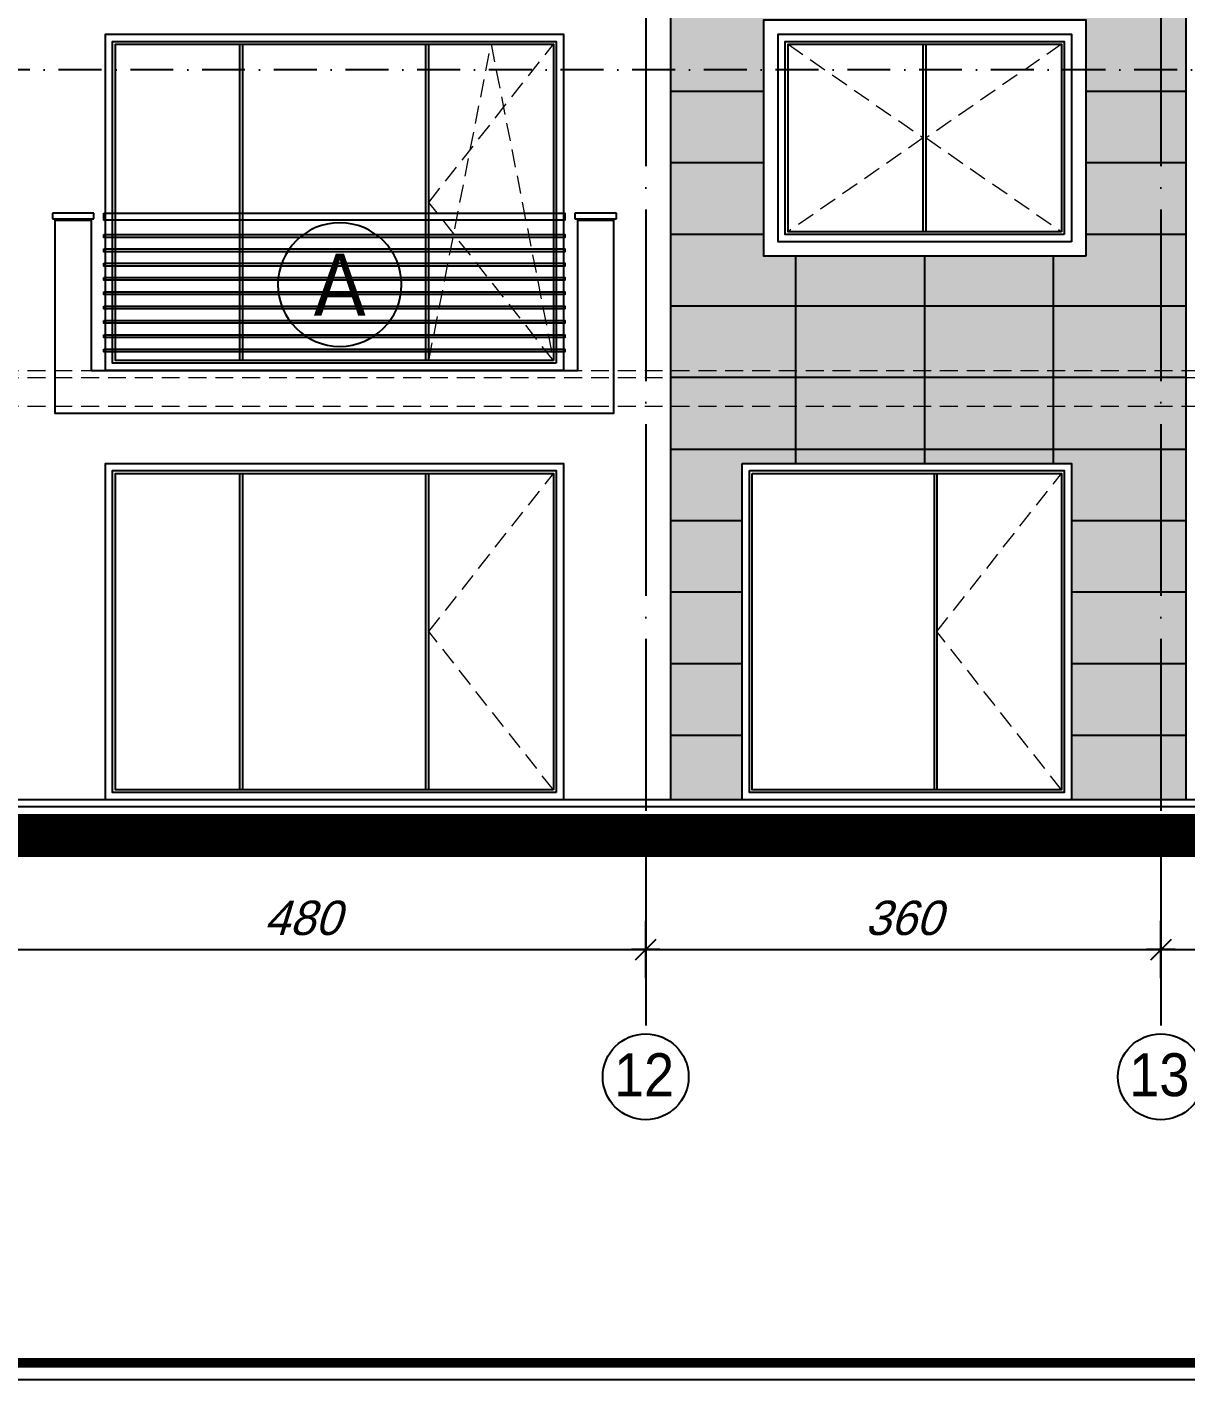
# Model space of a CAD drawing. Extents: x 9615146 to 9672346, y 4699603 to 4705703.
# Drawn here: x 9628311 to 9629121, y 4699603 to 4700549 of the extents above; entities that cross this region are included whole.
import ezdxf
from ezdxf.enums import TextEntityAlignment as Align

# ---------------------------------------------------------------- set-up
doc = ezdxf.new("R2010")
doc.units = 0
doc.header["$LTSCALE"] = 0.5
doc.header["$MEASUREMENT"] = 0
doc.header["$PDSIZE"] = -1
for name, pattern in [('ACAD_ISO04W100', [30, 24, -3, 0, -3]), ('DASHED', [0.75, 0.5, -0.25]), ('OSI1000', [5, 3, -1, 0, -1])]:
    doc.linetypes.add(name, pattern=pattern)
doc.layers.get('0').update_dxf_attribs({"color": 251, "linetype": 'CONTINUOUS'})
doc.layers.get('Defpoints').update_dxf_attribs({"color": 251, "linetype": 'CONTINUOUS'})
for name, color, linetype in [('_axis', 1, 'ACAD_ISO04W100'), ('_axis_num', 1, 'CONTINUOUS'), ('_dimension', 4, 'CONTINUOUS'), ('_dimension_evel', 4, 'CONTINUOUS'), ('_hatch', 9, 'CONTINUOUS'), ('_hatch_construction', 252, 'CONTINUOUS'), ('_table', 3, 'CONTINUOUS'), ('_text_spesif_window', 41, 'CONTINUOUS'), ('_view', 3, 'CONTINUOUS'), ('fasadi', 147, 'CONTINUOUS')]:
    doc.layers.add(name, color=color, linetype=linetype)
doc.layers.add('_punk', color=8, linetype='DASHED', lineweight=9)
doc.styles.add('HEB1', font='', dxfattribs={"width": 0.8, "oblique": 17})
doc.styles.add('POMESHTENIA', font='arial.ttf', dxfattribs={"width": 0.9})
doc.styles.add('WIN', font='swindos.shx', dxfattribs={"oblique": 17})
doc.styles.get('HEB1').set_extended_font_data('HebarU Cyr')
doc.dimstyles.new('dim_50', dxfattribs={"dimtxt": 24, "dimasz": 1, "dimexe": 30, "dimexo": 0, "dimgap": 10, "dimtad": 1, "dimdec": 1, "dimrnd": 0.5, "dimdsep": 46, "dimtxsty": 'WIN', "dimblk1": '1', "dimblk2": '1', "dimsah": 1, "dimcen": 15, "dimdle": 10, "dimse1": 1, "dimse2": 1, "dimadec": 0, "dimazin": 0, "dimtfac": 1, "dimtdec": 1, "dimtix": 1, "dimtmove": 2, "dimatfit": 3, "dimldrblk": '1', "dimfxl": 1, "dimtolj": 1, "dimarcsym": 0})

# ---------------------------------------------------------------- blocks, each defined once
blk = doc.blocks.new('win-flat-3-flat-1-flat-1-flat-10')
at = {"layer": '_punk', "ltscale": 50}
blk.add_lwpolyline([(-313, 7), (-226, 117.5), (-313, 228)], dxfattribs=at)
at = {"layer": 'fasadi'}
for p, q in [((-226, 7), (-226, 228)), ((-224, 7), (-224, 228)), ((-96, 7), (-96, 228)), ((-94, 7), (-94, 228))]:
    blk.add_line(p, q, dxfattribs=at)
for points in [[(-320, 0), (0, 0), (0, 235), (-320, 235)], [(-315, 5), (-5, 5), (-5, 230), (-315, 230)], [(-313, 7), (-7, 7), (-7, 228), (-313, 228)]]:
    blk.add_lwpolyline(points, close=True, dxfattribs=at)
blk = doc.blocks.new('gre4y3')
at = {"layer": '_punk', "ltscale": 50}
blk.add_lwpolyline([(7, -228), (94, -117.5), (7, -7)], dxfattribs=at)
at = {"layer": 'fasadi'}
for p, q in [((94, -7), (94, -228)), ((96, -7), (96, -228))]:
    blk.add_line(p, q, dxfattribs=at)
for points in [[(230, 0), (0, 0), (0, -235), (230, -235)], [(225, -5), (5, -5), (5, -230), (225, -230)], [(223, -7), (7, -7), (7, -228), (223, -228)]]:
    blk.add_lwpolyline(points, close=True, dxfattribs=at)
blk = doc.blocks.new('sedgr-flat-1')
at = {"layer": 'fasadi'}
for p, q in [((27, 140), (-2, 140)), ((-2, 140), (-2, 136)), ((-2, 136), (27, 136)), ((27, 136), (27, 140)), ((392, 140), (363, 140)), ((363, 140), (363, 136)), ((363, 136), (392, 136)), ((392, 136), (392, 140))]:
    blk.add_line(p, q, dxfattribs=at)
for points in [[(365, 135), (390, 135), (390, 0), (0, 0), (0, 135), (25, 135), (25, 30), (365, 30), (365, 135)], [(34, 140), (356, 140), (356, 135), (34, 135)], [(34, 125), (356, 125), (356, 123), (34, 123)], [(34, 115), (356, 115), (356, 113), (34, 113)], [(34, 105), (356, 105), (356, 103), (34, 103)], [(34, 95), (356, 95), (356, 93), (34, 93)], [(34, 85), (356, 85), (356, 83), (34, 83)], [(34, 75), (356, 75), (356, 73), (34, 73)], [(34, 65), (356, 65), (356, 63), (34, 63)], [(34, 55), (356, 55), (356, 53), (34, 53)], [(34, 45), (356, 45), (356, 43), (34, 43)]]:
    blk.add_lwpolyline(points, close=True, dxfattribs=at)
blk = doc.blocks.new('1')
for p, q in [((0, 20), (0, -20)), ((-10, 0), (10, 0)), ((-7.07, -7.07), (7.07, 7.07))]:
    blk.add_line(p, q)
blk = doc.blocks.new('*D100')
at = {"layer": '_dimension', "color": 0, "lineweight": -2, "ltscale": 30, "transparency": 16777216}
blk.add_line((9628264.72, 4699904.14), (9628742.72, 4699904.14), dxfattribs=at)
at = {"layer": 'Defpoints', "color": 0, "ltscale": 30, "transparency": 16777216}
for p in [(9628263.72, 4699904.14), (9628743.72, 4699904.14), (9628743.72, 4699904.14)]:
    blk.add_point(p, dxfattribs=at)
at = {"layer": '_dimension', "color": 0, "lineweight": -2, "ltscale": 30, "transparency": 16777216, "rotation": 180}
blk.add_blockref('1', (9628263.72, 4699904.14), dxfattribs=at)
at = {"layer": '_dimension', "color": 0, "lineweight": -2, "ltscale": 30, "transparency": 16777216}
blk.add_blockref('1', (9628743.72, 4699904.14), dxfattribs=at)
at = {"layer": '_dimension', "color": 0, "ltscale": 30, "transparency": 16777216, "insert": (9628503.72, 4699926.14), "char_height": 24, "attachment_point": 5, "style": 'WIN'}
blk.add_mtext('\\A1;480', dxfattribs=at)
blk = doc.blocks.new('*D101')
at = {"layer": '_dimension', "color": 0, "lineweight": -2, "ltscale": 30, "transparency": 16777216}
blk.add_line((9628744.72, 4699904.14), (9629102.72, 4699904.14), dxfattribs=at)
at = {"layer": 'Defpoints', "color": 0, "ltscale": 30, "transparency": 16777216}
for p in [(9628743.72, 4699904.14), (9629103.72, 4699904.14), (9629103.72, 4699904.14)]:
    blk.add_point(p, dxfattribs=at)
at = {"layer": '_dimension', "color": 0, "lineweight": -2, "ltscale": 30, "transparency": 16777216, "rotation": 180}
blk.add_blockref('1', (9628743.72, 4699904.14), dxfattribs=at)
at = {"layer": '_dimension', "color": 0, "lineweight": -2, "ltscale": 30, "transparency": 16777216}
blk.add_blockref('1', (9629103.72, 4699904.14), dxfattribs=at)
at = {"layer": '_dimension', "color": 0, "ltscale": 30, "transparency": 16777216, "insert": (9628923.72, 4699926.14), "char_height": 24, "attachment_point": 5, "style": 'WIN'}
blk.add_mtext('\\A1;360', dxfattribs=at)
blk = doc.blocks.new('*D102')
at = {"layer": '_dimension', "color": 0, "lineweight": -2, "ltscale": 30, "transparency": 16777216}
blk.add_line((9629104.72, 4699904.14), (9629222.72, 4699904.14), dxfattribs=at)
at = {"layer": 'Defpoints', "color": 0, "ltscale": 30, "transparency": 16777216}
for p in [(9629103.72, 4699904.14), (9629223.72, 4699904.14), (9629223.72, 4699904.14)]:
    blk.add_point(p, dxfattribs=at)
at = {"layer": '_dimension', "color": 0, "lineweight": -2, "ltscale": 30, "transparency": 16777216, "rotation": 180}
blk.add_blockref('1', (9629103.72, 4699904.14), dxfattribs=at)
at = {"layer": '_dimension', "color": 0, "lineweight": -2, "ltscale": 30, "transparency": 16777216}
blk.add_blockref('1', (9629223.72, 4699904.14), dxfattribs=at)
at = {"layer": '_dimension', "color": 0, "ltscale": 30, "transparency": 16777216, "insert": (9629163.72, 4699926.14), "char_height": 24, "attachment_point": 5, "style": 'WIN'}
blk.add_mtext('\\A1;120', dxfattribs=at)
blk = doc.blocks.new('fghfdg')
at = {"layer": '_text_spesif_window'}
blk.add_circle((0, 0), 18, dxfattribs=at)
at = {"layer": '_text_spesif_window', "style": 'HEB1', "text_generation_flag": 6, "width": 0.8}
blk.add_attdef('A', text='', height=18, rotation=180, dxfattribs=at).set_placement((0, -9.23), align=Align.CENTER)

msp = doc.modelspace()

# ---------------------------------------------------------------- hatches: boundary and pattern name
at = {"layer": '_hatch', "ltscale": 30, "true_color": 0x755724}
h = msp.add_hatch(color=27, dxfattribs=at)
h.dxf.hatch_style = 1
h.paths.add_polyline_path([(9628826.22, 4700388.84), (9628826.22, 4700553.84), (9629051.22, 4700553.84), (9629051.22, 4700388.84)], flags=16)
h.paths.add_polyline_path([(9628836.22, 4700398.84), (9628836.22, 4700543.84), (9629041.22, 4700543.84), (9629041.22, 4700398.84)], flags=0)
h.paths.add_polyline_path([(9628841.22, 4700403.84), (9628841.22, 4700538.84), (9629036.22, 4700538.84), (9629036.22, 4700403.84)], flags=0)
h.paths.add_polyline_path([(9628843.22, 4700405.84), (9628843.22, 4700536.84), (9629034.22, 4700536.84), (9629034.22, 4700405.84)], flags=0)
h.paths.add_polyline_path([(9628826.22, 4700688.84), (9628826.22, 4700853.84), (9629051.22, 4700853.84), (9629051.22, 4700688.84)], flags=16)
h.paths.add_polyline_path([(9628836.22, 4700698.84), (9628836.22, 4700843.84), (9629041.22, 4700843.84), (9629041.22, 4700698.84)], flags=0)
h.paths.add_polyline_path([(9628841.22, 4700703.84), (9628841.22, 4700838.84), (9629036.22, 4700838.84), (9629036.22, 4700703.84)], flags=0)
h.paths.add_polyline_path([(9628843.22, 4700705.84), (9628843.22, 4700836.84), (9629034.22, 4700836.84), (9629034.22, 4700705.84)], flags=0)
h.paths.add_polyline_path([(9628826.22, 4700988.84), (9628826.22, 4701153.84), (9629051.22, 4701153.84), (9629051.22, 4700988.84)], flags=16)
h.paths.add_polyline_path([(9628836.22, 4700998.84), (9628836.22, 4701143.84), (9629041.22, 4701143.84), (9629041.22, 4700998.84)], flags=0)
h.paths.add_polyline_path([(9628841.22, 4701003.84), (9628841.22, 4701138.84), (9629036.22, 4701138.84), (9629036.22, 4701003.84)], flags=0)
h.paths.add_polyline_path([(9628843.22, 4701005.84), (9628843.22, 4701136.84), (9629034.22, 4701136.84), (9629034.22, 4701005.84)], flags=0)
h.paths.add_polyline_path([(9628826.22, 4701288.84), (9628826.22, 4701453.84), (9629051.22, 4701453.84), (9629051.22, 4701288.84)], flags=16)
h.paths.add_polyline_path([(9628836.22, 4701298.84), (9628836.22, 4701443.84), (9629041.22, 4701443.84), (9629041.22, 4701298.84)], flags=0)
h.paths.add_polyline_path([(9628841.22, 4701303.84), (9628841.22, 4701438.84), (9629036.22, 4701438.84), (9629036.22, 4701303.84)], flags=0)
h.paths.add_polyline_path([(9628843.22, 4701305.84), (9628843.22, 4701436.84), (9629034.22, 4701436.84), (9629034.22, 4701305.84)], flags=0)
h.paths.add_polyline_path([(9628826.22, 4701588.84), (9628826.22, 4701753.84), (9629051.22, 4701753.84), (9629051.22, 4701588.84)], flags=16)
h.paths.add_polyline_path([(9628836.22, 4701598.84), (9628836.22, 4701743.84), (9629041.22, 4701743.84), (9629041.22, 4701598.84)], flags=0)
h.paths.add_polyline_path([(9628841.22, 4701603.84), (9628841.22, 4701738.84), (9629036.22, 4701738.84), (9629036.22, 4701603.84)], flags=0)
h.paths.add_polyline_path([(9628843.22, 4701605.84), (9628843.22, 4701736.84), (9629034.22, 4701736.84), (9629034.22, 4701605.84)], flags=0)
h.paths.add_polyline_path([(9627476.22, 4700388.84), (9627476.22, 4700553.84), (9627701.22, 4700553.84), (9627701.22, 4700388.84)], flags=16)
h.paths.add_polyline_path([(9627486.22, 4700398.84), (9627486.22, 4700543.84), (9627691.22, 4700543.84), (9627691.22, 4700398.84)], flags=0)
h.paths.add_polyline_path([(9627491.22, 4700403.84), (9627491.22, 4700538.84), (9627686.22, 4700538.84), (9627686.22, 4700403.84)], flags=0)
h.paths.add_polyline_path([(9627493.22, 4700405.84), (9627493.22, 4700536.84), (9627684.22, 4700536.84), (9627684.22, 4700405.84)], flags=0)
h.paths.add_polyline_path([(9627476.22, 4700688.84), (9627476.22, 4700853.84), (9627701.22, 4700853.84), (9627701.22, 4700688.84)], flags=16)
h.paths.add_polyline_path([(9627486.22, 4700698.84), (9627486.22, 4700843.84), (9627691.22, 4700843.84), (9627691.22, 4700698.84)], flags=0)
h.paths.add_polyline_path([(9627491.22, 4700703.84), (9627491.22, 4700838.84), (9627686.22, 4700838.84), (9627686.22, 4700703.84)], flags=0)
h.paths.add_polyline_path([(9627493.22, 4700705.84), (9627493.22, 4700836.84), (9627684.22, 4700836.84), (9627684.22, 4700705.84)], flags=0)
h.paths.add_polyline_path([(9627476.22, 4700988.84), (9627476.22, 4701153.84), (9627701.22, 4701153.84), (9627701.22, 4700988.84)], flags=16)
h.paths.add_polyline_path([(9627486.22, 4700998.84), (9627486.22, 4701143.84), (9627691.22, 4701143.84), (9627691.22, 4700998.84)], flags=0)
h.paths.add_polyline_path([(9627491.22, 4701003.84), (9627491.22, 4701138.84), (9627686.22, 4701138.84), (9627686.22, 4701003.84)], flags=0)
h.paths.add_polyline_path([(9627493.22, 4701005.84), (9627493.22, 4701136.84), (9627684.22, 4701136.84), (9627684.22, 4701005.84)], flags=0)
h.paths.add_polyline_path([(9627476.22, 4701288.84), (9627476.22, 4701453.84), (9627701.22, 4701453.84), (9627701.22, 4701288.84)], flags=16)
h.paths.add_polyline_path([(9627486.22, 4701298.84), (9627486.22, 4701443.84), (9627691.22, 4701443.84), (9627691.22, 4701298.84)], flags=0)
h.paths.add_polyline_path([(9627491.22, 4701303.84), (9627491.22, 4701438.84), (9627686.22, 4701438.84), (9627686.22, 4701303.84)], flags=0)
h.paths.add_polyline_path([(9627493.22, 4701305.84), (9627493.22, 4701436.84), (9627684.22, 4701436.84), (9627684.22, 4701305.84)], flags=0)
h.paths.add_polyline_path([(9627476.22, 4701588.84), (9627476.22, 4701753.84), (9627701.22, 4701753.84), (9627701.22, 4701588.84)], flags=16)
h.paths.add_polyline_path([(9627486.22, 4701598.84), (9627486.22, 4701743.84), (9627691.22, 4701743.84), (9627691.22, 4701598.84)], flags=0)
h.paths.add_polyline_path([(9627491.22, 4701603.84), (9627491.22, 4701738.84), (9627686.22, 4701738.84), (9627686.22, 4701603.84)], flags=0)
h.paths.add_polyline_path([(9627493.22, 4701605.84), (9627493.22, 4701736.84), (9627684.22, 4701736.84), (9627684.22, 4701605.84)], flags=0)
h.paths.add_polyline_path([(9628186.22, 4701643.84), (9628161.22, 4701643.84), (9628161.22, 4701588.84), (9628186.22, 4701588.84)], flags=16)
h.paths.add_polyline_path([(9627841.22, 4701643.84), (9627816.22, 4701643.84), (9627816.22, 4701588.84), (9627841.22, 4701588.84)])
h.paths.add_polyline_path([(9628366.22, 4701643.84), (9628341.22, 4701643.84), (9628341.22, 4701588.84), (9628366.22, 4701588.84)], flags=17)
h.paths.add_polyline_path([(9628711.22, 4701643.84), (9628686.22, 4701643.84), (9628686.22, 4701588.84), (9628711.22, 4701588.84)], flags=17)
h.paths.add_polyline_path([(9628743.72, 4701903.84), (9628263.72, 4701903.84), (9628263.72, 4701588.84), (9628341.22, 4701588.84), (9628341.22, 4701643.84), (9628366.22, 4701643.84), (9628366.22, 4701649.84), (9628339.22, 4701649.84), (9628339.22, 4701653.84), (9628366.22, 4701653.84), (9628366.22, 4701743.84), (9628686.22, 4701743.84), (9628686.22, 4701653.84), (9628713.22, 4701653.84), (9628713.22, 4701649.84), (9628686.22, 4701649.84), (9628686.22, 4701643.84), (9628711.22, 4701643.84), (9628711.22, 4701588.84), (9628743.72, 4701588.84)])
h.paths.add_polyline_path([(9629103.72, 4701903.84), (9628743.72, 4701903.84), (9628743.72, 4701588.84), (9628763.22, 4701588.84), (9628763.22, 4701583.84), (9628761.22, 4701583.84), (9628761.22, 4700008.84), (9628811.22, 4700008.84), (9628811.22, 4700243.84), (9629041.22, 4700243.84), (9629041.22, 4700008.84), (9629103.72, 4700008.84)])
h.paths.add_polyline_path([(9629121.22, 4701903.84), (9629103.72, 4701903.84), (9629103.72, 4700008.84), (9629121.22, 4700008.84)])
h.paths.add_polyline_path([(9627783.72, 4701903.84), (9627423.72, 4701903.84), (9627423.72, 4700008.84), (9627486.22, 4700008.84), (9627486.22, 4700243.84), (9627716.22, 4700243.84), (9627716.22, 4700008.84), (9627766.22, 4700008.84), (9627766.22, 4701584.84), (9627764.22, 4701584.84), (9627764.22, 4701588.84), (9627783.72, 4701588.84)])
h.paths.add_polyline_path([(9627423.72, 4701903.84), (9627406.22, 4701903.84), (9627406.22, 4700008.84), (9627423.72, 4700008.84)])
h.paths.add_polyline_path([(9628263.72, 4701903.84), (9627783.72, 4701903.84), (9627783.72, 4701588.84), (9627816.22, 4701588.84), (9627816.22, 4701643.84), (9627841.22, 4701643.84), (9627841.22, 4701649.84), (9627814.22, 4701649.84), (9627814.22, 4701653.84), (9627841.22, 4701653.84), (9627841.22, 4701743.84), (9628161.22, 4701743.84), (9628161.22, 4701653.84), (9628188.22, 4701653.84), (9628188.22, 4701649.84), (9628161.22, 4701649.84), (9628161.22, 4701643.84), (9628186.22, 4701643.84), (9628186.22, 4701588.84), (9628263.72, 4701588.84)])

# ---------------------------------------------------------------- linework, layer by layer
at = {"layer": '_axis', "ltscale": 10}
for p, q in [((9628743.72, 4702372.71), (9628743.72, 4699845.26)), ((9629103.72, 4702372.71), (9629103.72, 4699845.26))]:
    msp.add_line(p, q, dxfattribs=at)
at = {"layer": '_axis_num'}
for centre in [(9628743.72, 4699815.26), (9629103.72, 4699815.26)]:
    msp.add_circle(centre, 30, dxfattribs=at)
at = {"layer": '_dimension_evel', "linetype": 'OSI1000', "ltscale": 20}
msp.add_line((9629716.23, 4700518.84), (9624311.58, 4700518.84), dxfattribs=at)
at = {"layer": '_hatch', "color": 252, "ltscale": 10, "const_width": 30}
msp.add_lwpolyline([(9629716.23, 4699983.84), (9627021.22, 4699983.84), (9627021.22, 4700053.84), (9625113.97, 4700053.84), (9624481.47, 4700393.84), (9624249.83, 4700393.84)], dxfattribs=at)
at = {"layer": '_hatch_construction', "color": 250, "ltscale": 40}
for p, q in [((9628826.22, 4700503.84), (9628761.22, 4700503.84)), ((9629121.22, 4700503.84), (9629051.22, 4700503.84)), ((9628826.22, 4700453.84), (9628761.22, 4700453.84)), ((9629121.22, 4700453.84), (9629051.22, 4700453.84)), ((9628826.22, 4700403.84), (9628761.22, 4700403.84)), ((9629121.22, 4700403.84), (9629051.22, 4700403.84)), ((9628848.72, 4700243.84), (9628848.72, 4700388.84)), ((9628938.72, 4700243.84), (9628938.72, 4700388.84)), ((9629028.72, 4700243.84), (9629028.72, 4700388.84)), ((9629121.22, 4700353.84), (9628761.22, 4700353.84)), ((9629121.22, 4700303.84), (9628761.22, 4700303.84)), ((9628761.22, 4700253.84), (9629121.22, 4700253.84)), ((9628811.22, 4700203.84), (9628761.22, 4700203.84)), ((9629121.22, 4700203.84), (9629041.22, 4700203.84)), ((9628811.22, 4700153.84), (9628761.22, 4700153.84)), ((9629121.22, 4700153.84), (9629041.22, 4700153.84)), ((9628811.22, 4700103.84), (9628761.22, 4700103.84)), ((9629121.22, 4700103.84), (9629041.22, 4700103.84)), ((9628811.22, 4700053.84), (9628761.22, 4700053.84)), ((9629121.22, 4700053.84), (9629041.22, 4700053.84)), ((9629121.22, 4700003.84), (9628761.22, 4700003.84))]:
    msp.add_line(p, q, dxfattribs=at)
at = {"layer": '_punk', "ltscale": 50}
for p, q in [((9628592.22, 4700315.84), (9628635.72, 4700536.84)), ((9628635.72, 4700536.84), (9628679.22, 4700315.84)), ((9628843.22, 4700536.84), (9628937.72, 4700471.34)), ((9629034.22, 4700536.84), (9628939.72, 4700471.34)), ((9628937.72, 4700471.34), (9628843.22, 4700405.84)), ((9628939.72, 4700471.34), (9629034.22, 4700405.84)), ((9626961.84, 4700308.84), (9629567.91, 4700308.84)), ((9626961.84, 4700303.84), (9629567.91, 4700303.84)), ((9626961.84, 4700283.84), (9629567.91, 4700283.84)), ((9626961.84, 4700008.84), (9629567.91, 4700008.84)), ((9626961.84, 4700003.84), (9629567.91, 4700003.84)), ((9626961.84, 4699983.84), (9629567.91, 4699983.84))]:
    msp.add_line(p, q, dxfattribs=at)
msp.add_lwpolyline([(9628679.22, 4700315.84), (9628592.22, 4700426.34), (9628679.22, 4700536.84)], dxfattribs=at)
at = {"layer": '_table', "ltscale": 10}
msp.add_lwpolyline([(9623546.03, 4702603.38), (9631346.03, 4702603.38), (9631346.03, 4699603.38), (9623546.03, 4699603.38)], close=True, dxfattribs=at)
msp.add_lwpolyline([(9623697.71, 4702591.38, 6.84, 6.84, 0), (9631334.03, 4702591.38, 6.84, 6.84, 0), (9631334.03, 4699615.38, 6.84, 6.84, 0), (9623697.71, 4699615.38, 6.84, 6.84, 0)], format="xyseb", close=True, dxfattribs=at)
at = {"layer": 'fasadi', "ltscale": 40}
msp.add_line((9629121.22, 4701903.84), (9629121.22, 4700008.84), dxfattribs=at)
at = {"layer": 'fasadi'}
for p, q in [((9628761.22, 4700008.84), (9628761.22, 4701583.84)), ((9628460.22, 4700315.84), (9628460.22, 4700536.84)), ((9628462.22, 4700315.84), (9628462.22, 4700536.84)), ((9628590.22, 4700315.84), (9628590.22, 4700536.84)), ((9628592.22, 4700315.84), (9628592.22, 4700536.84)), ((9628937.72, 4700405.84), (9628937.72, 4700536.84)), ((9628939.72, 4700405.84), (9628939.72, 4700536.84))]:
    msp.add_line(p, q, dxfattribs=at)
for points in [[(9629051.22, 4700388.84), (9628826.22, 4700388.84), (9628826.22, 4700553.84), (9629051.22, 4700553.84)], [(9628686.22, 4700308.84), (9628366.22, 4700308.84), (9628366.22, 4700543.84), (9628686.22, 4700543.84)], [(9629041.22, 4700398.84), (9628836.22, 4700398.84), (9628836.22, 4700543.84), (9629041.22, 4700543.84)], [(9628681.22, 4700313.84), (9628371.22, 4700313.84), (9628371.22, 4700538.84), (9628681.22, 4700538.84)], [(9628679.22, 4700315.84), (9628373.22, 4700315.84), (9628373.22, 4700536.84), (9628679.22, 4700536.84)], [(9629036.22, 4700403.84), (9628841.22, 4700403.84), (9628841.22, 4700538.84), (9629036.22, 4700538.84)], [(9629034.22, 4700405.84), (9628843.22, 4700405.84), (9628843.22, 4700536.84), (9629034.22, 4700536.84)]]:
    msp.add_lwpolyline(points, close=True, dxfattribs=at)
at = {"layer": 'fasadi', "ltscale": 40}
for points in [[(9629716.23, 4700008.84), (9627046.22, 4700008.84), (9627046.22, 4700078.84), (9625120.26, 4700078.84), (9624487.76, 4700418.84), (9624249.83, 4700418.84)], [(9629716.23, 4700003.84), (9627041.22, 4700003.84), (9627041.22, 4700073.84), (9625119, 4700073.84), (9624486.5, 4700413.84), (9624249.83, 4700413.84)]]:
    msp.add_lwpolyline(points, dxfattribs=at)

# ---------------------------------------------------------------- block references
at = {"layer": '_view'}
ref = msp.add_blockref('fghfdg', (9628529.94, 4700368.84), dxfattribs=dict(at, xscale=-2.399999998509884, yscale=2.400000000372529, zscale=2.4, rotation=180))
ref.add_attrib('A', 'A', dxfattribs={"layer": '_text_spesif_window', "height": 43.2, "rotation": 0, "style": 'POMESHTENIA', "width": 0.9}).set_placement((9628529.94, 4700368.84), align=Align.MIDDLE)
at = {"layer": 'fasadi'}
msp.add_blockref('sedgr-flat-1', (9628331.22, 4700278.84), dxfattribs=at)
at = {"layer": 'fasadi', "xscale": -1}
for name, p in [('win-flat-3-flat-1-flat-1-flat-10', (9628366.22, 4700008.84)), ('gre4y3', (9629041.22, 4700243.84))]:
    msp.add_blockref(name, p, dxfattribs=at)

# ---------------------------------------------------------------- texts
at = {"layer": '_axis_num', "style": 'POMESHTENIA', "width": 0.9}
for s, p in [('12', (9628721.65, 4699816.69)), ('13', (9629081.65, 4699816.69))]:
    msp.add_text(s, height=30, dxfattribs=at).set_placement(p, align=Align.MIDDLE_LEFT)

# ---------------------------------------------------------------- dimensions: what is measured, and where the dimension line sits
at = {"layer": '_dimension', "ltscale": 30}
for base, p1, p2, picture, middle in [((9628743.72, 4699904.14), (9628263.72, 4699904.14), (9628743.72, 4699904.14), '*D100', (9628503.72, 4699926.14)), ((9629103.72, 4699904.14), (9628743.72, 4699904.14), (9629103.72, 4699904.14), '*D101', (9628923.72, 4699926.14)), ((9629223.72, 4699904.14), (9629103.72, 4699904.14), (9629223.72, 4699904.14), '*D102', (9629163.72, 4699926.14))]:
    dim = msp.add_linear_dim(base=base, p1=p1, p2=p2, dimstyle='dim_50', dxfattribs=at)
    dim.commit()
    dim.dimension.update_dxf_attribs({"geometry": picture, "text_midpoint": middle})

doc.saveas('drawing.dxf')
